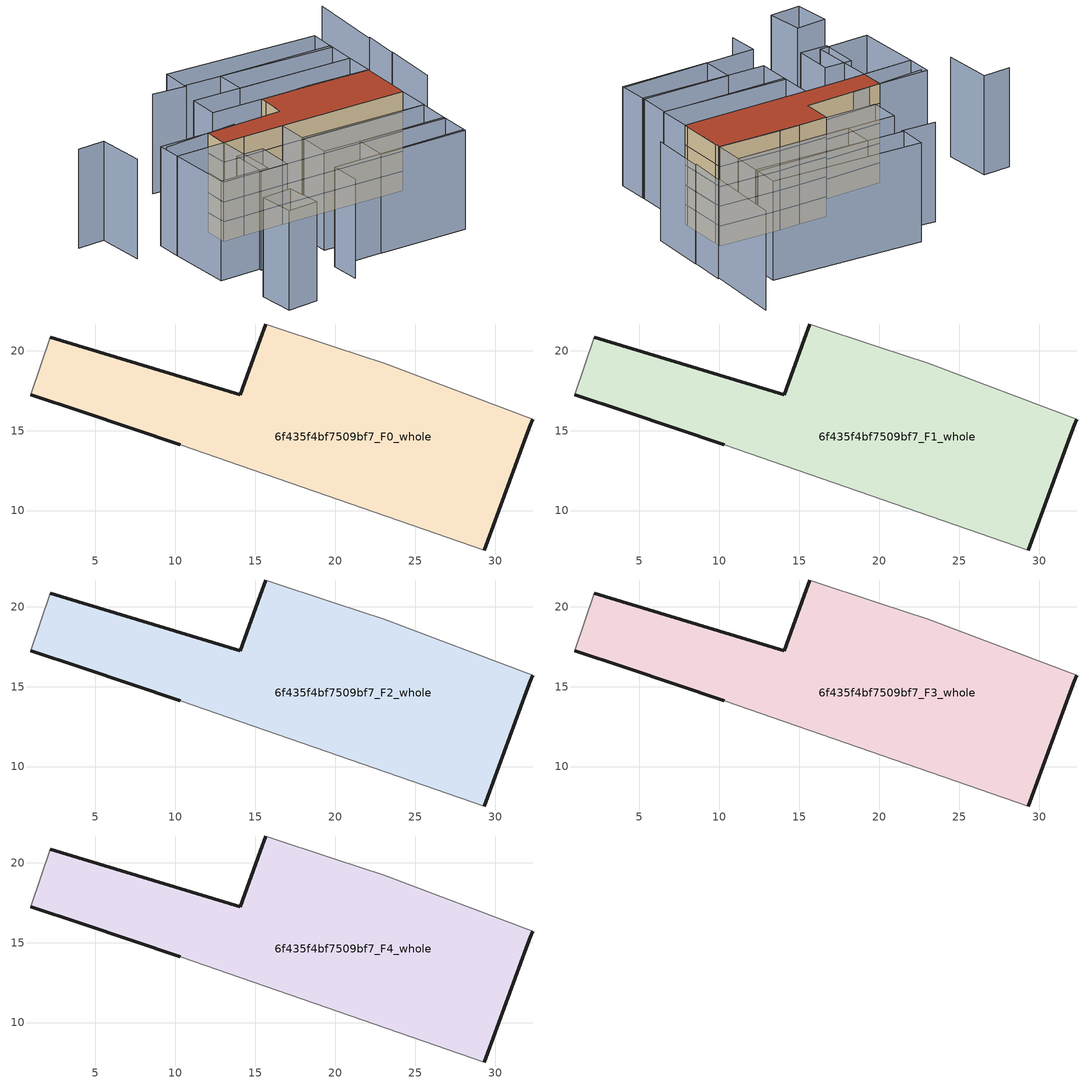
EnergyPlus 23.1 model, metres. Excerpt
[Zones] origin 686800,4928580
6f435f4bf7509bf7_F0_whole
 floor ground (EU_floor_Construction): 32.35,15.71 32.21,15.32 31.96,14.67 29.55,8.1 29.34,7.53 10.32,14.12 4.17,16.19 0.97,17.23 2.18,20.83 14.07,17.24 15.33,20.72 15.67,21.67 20.01,20.21 23.06,19.22 z0
 wall outside (EU_wall_Construction): 29.34,7.53 29.55,8.1 31.96,14.67 32.21,15.32 32.35,15.71 / 15.67,21.67 15.33,20.72 14.07,17.24 2.18,20.83 / 0.97,17.23 4.17,16.19 10.32,14.12 z0:3
 wall adiabatic (EU_wall_Construction): 32.35,15.71 23.06,19.22 20.01,20.21 15.67,21.67 / 2.18,20.83 0.97,17.23 / 10.32,14.12 29.34,7.53 z0:3
6f435f4bf7509bf7_F1_whole
 floor to 6f435f4bf7509bf7_F0_whole (EU_floor_Construction): 32.35,15.71 32.21,15.32 31.96,14.67 29.55,8.1 29.34,7.53 10.32,14.12 4.17,16.19 0.97,17.23 2.18,20.83 14.07,17.24 15.33,20.72 15.67,21.67 20.01,20.21 23.06,19.22 z3
 wall outside (EU_wall_Construction): 29.34,7.53 29.55,8.1 31.96,14.67 32.21,15.32 32.35,15.71 / 15.67,21.67 15.33,20.72 14.07,17.24 2.18,20.83 / 0.97,17.23 4.17,16.19 10.32,14.12 z3:6
 wall adiabatic (EU_wall_Construction): 32.35,15.71 23.06,19.22 20.01,20.21 15.67,21.67 / 2.18,20.83 0.97,17.23 / 10.32,14.12 29.34,7.53 z3:6
6f435f4bf7509bf7_F2_whole
 floor to 6f435f4bf7509bf7_F1_whole (EU_floor_Construction): 32.35,15.71 32.21,15.32 31.96,14.67 29.55,8.1 29.34,7.53 10.32,14.12 4.17,16.19 0.97,17.23 2.18,20.83 14.07,17.24 15.33,20.72 15.67,21.67 20.01,20.21 23.06,19.22 z6
 wall outside (EU_wall_Construction): 29.34,7.53 29.55,8.1 31.96,14.67 32.21,15.32 32.35,15.71 / 15.67,21.67 15.33,20.72 14.07,17.24 2.18,20.83 / 0.97,17.23 4.17,16.19 10.32,14.12 z6:9
 wall adiabatic (EU_wall_Construction): 32.35,15.71 23.06,19.22 20.01,20.21 15.67,21.67 / 2.18,20.83 0.97,17.23 / 10.32,14.12 29.34,7.53 z6:9
6f435f4bf7509bf7_F3_whole
 floor to 6f435f4bf7509bf7_F2_whole (EU_floor_Construction): 32.35,15.71 32.21,15.32 31.96,14.67 29.55,8.1 29.34,7.53 10.32,14.12 4.17,16.19 0.97,17.23 2.18,20.83 14.07,17.24 15.33,20.72 15.67,21.67 20.01,20.21 23.06,19.22 z9
 wall outside (EU_wall_Construction): 29.34,7.53 29.55,8.1 31.96,14.67 32.21,15.32 32.35,15.71 / 15.67,21.67 15.33,20.72 14.07,17.24 2.18,20.83 / 0.97,17.23 4.17,16.19 10.32,14.12 z9:12
 wall adiabatic (EU_wall_Construction): 32.35,15.71 23.06,19.22 20.01,20.21 15.67,21.67 / 2.18,20.83 0.97,17.23 / 10.32,14.12 29.34,7.53 z9:12
6f435f4bf7509bf7_F4_whole
 floor to 6f435f4bf7509bf7_F3_whole (EU_floor_Construction): 32.35,15.71 32.21,15.32 31.96,14.67 29.55,8.1 29.34,7.53 10.32,14.12 4.17,16.19 0.97,17.23 2.18,20.83 14.07,17.24 15.33,20.72 15.67,21.67 20.01,20.21 23.06,19.22 z12
 wall outside (EU_wall_Construction): 29.34,7.53 29.55,8.1 31.96,14.67 32.21,15.32 32.35,15.71 / 15.67,21.67 15.33,20.72 14.07,17.24 2.18,20.83 / 0.97,17.23 4.17,16.19 10.32,14.12 z12:15
 wall adiabatic (EU_wall_Construction): 32.35,15.71 23.06,19.22 20.01,20.21 15.67,21.67 / 2.18,20.83 0.97,17.23 / 10.32,14.12 29.34,7.53 z12:15
 roof outside (EU_roof_Construction): 29.55,8.1 31.96,14.67 32.21,15.32 32.35,15.71 23.06,19.22 20.01,20.21 15.67,21.67 15.33,20.72 14.07,17.24 2.18,20.83 0.97,17.23 4.17,16.19 10.32,14.12 29.34,7.53 z15
shading: 1.9,-4.65 3.39,-0.01 / 3.39,-0.01 24.08,-6.67 / 35.75,8.12 39.13,16.58 / 38.98,16.64 41.27,22.09 / -12.71,31.98 -8.56,30.77 / -8.56,30.77 -10.7,23.45 / 6.7,19.68 -4.9,22.63 / 40.96,21.91 45.77,33.55 / 13.09,32.62 8.09,34.69 / 10.76,-2.51 12.46,2.47 / 12.46,2.47 25.79,-2.07 / 25.79,-2.07 24.09,-7.05 / 24.09,-7.05 10.76,-2.51 / -12.01,-3.64 -10.57,1.89 / -10.57,1.89 -5.93,0.69 / -5.93,0.69 -7.36,-4.85 / -7.36,-4.85 -12.01,-3.64 / 8.74,9.49 27.52,2.61 / 27.52,2.61 25.66,-2.46 / 25.66,-2.46 6.88,4.42 / 6.88,4.42 8.74,9.49 / 10.32,14.12 29.34,7.53 / 29.34,7.53 27.62,2.58 / 27.62,2.58 8.6,9.17 / 8.6,9.17 10.32,14.12 / 9.66,28.86 33.99,20.13 / 33.99,20.13 32.39,15.67 / 32.39,15.67 8.06,24.4 / 8.06,24.4 9.66,28.86 / 0.42,5.92 -3.66,7.4 / -3.66,7.4 -1.59,13.12 / -1.59,13.12 2.49,11.64 / 2.49,11.64 0.42,5.92 / -6.59,19.62 0.97,17.23 / 0.97,17.23 -2.14,7.39 / -2.14,7.39 -9.71,9.78 / -9.71,9.78 -6.59,19.62 / -6.56,19.61 -5.32,23.38 / -5.32,23.38 2.2,20.91 / 2.2,20.91 0.96,17.14 / 0.96,17.14 -6.56,19.61 / 34.04,20.11 16.88,26.24 / 16.88,26.24 18.54,30.89 / 18.54,30.89 35.7,24.76 / 35.7,24.76 34.04,20.11 / 35.5,24.2 13.02,32.95 / 13.02,32.95 14.69,37.24 / 14.69,37.24 37.17,28.49 / 37.17,28.49 35.5,24.2 z0:15
[Building]
EU S2 Campaign: North Axis=0; Terrain=City; Solar Distribution=FullExterior
[Site:Location]
Bologna: Latitude=44.5; Longitude=11.25; Time Zone=1; Elevation=37
[SizingPeriod:WeatherFileDays]
AnnualSizingPeriod: Begin Month=1; Begin Day of Month=1; End Month=12; End Day of Month=31; Day of Week for Start Day=Monday; Use Weather File Daylight Saving Period=No; Use Weather File Rain and Snow Indicators=No
[MATERIAL]
EU_InternalMass_Material: Roughness=MediumRough; Thickness=0.1; Conductivity=1; Density=1800; Specific Heat=900; Thermal Absorptance=0.9; Solar Absorptance=0.7; Visible Absorptance=0.7
[MATERIAL:NOMASS] Roughness=MediumRough; Thermal Absorptance=0.9; Solar Absorptance=0.7; Visible Absorptance=0.7
Name | Thermal Resistance
EU_wall_NoMass | 0.779417
EU_roof_NoMass | 0.435466
EU_floor_NoMass | 0.588222
[CONSTRUCTION]
EU_wall_Construction: EU_wall_NoMass
EU_roof_Construction: EU_roof_NoMass
EU_floor_Construction: EU_floor_NoMass
EU_InternalMass_Construction: EU_InternalMass_Material
[ZONE] Type=1; Multiplier=1; Ceiling Height=autocalculate; Floor Area=autocalculate; Part of Total Floor Area=Yes
Name | Volume
6f435f4bf7509bf7_F0_whole | 618.444
6f435f4bf7509bf7_F1_whole; 6f435f4bf7509bf7_F2_whole; 6f435f4bf7509bf7_F3_whole; 6f435f4bf7509bf7_F4_whole | 618.441
[INTERNALMASS] Construction=EU_InternalMass_Construction; Surface Area=206.148
Name | Zone or ZoneList
6f435f4bf7509bf7_F0_whole_EU_InternalMass | 6f435f4bf7509bf7_F0_whole
6f435f4bf7509bf7_F1_whole_EU_InternalMass | 6f435f4bf7509bf7_F1_whole
6f435f4bf7509bf7_F2_whole_EU_InternalMass | 6f435f4bf7509bf7_F2_whole
6f435f4bf7509bf7_F3_whole_EU_InternalMass | 6f435f4bf7509bf7_F3_whole
6f435f4bf7509bf7_F4_whole_EU_InternalMass | 6f435f4bf7509bf7_F4_whole
[OTHEREQUIPMENT] Fuel Type=Electricity; Design Level Calculation Method=Watts/Area; Power per Zone Floor Area=1; Fraction Latent=0; Fraction Radiant=0; Fraction Lost=0; Carbon Dioxide Generation Rate=0; EndUse Subcategory=EU_Step8_InternalGains
Name | Zone or ZoneList or Space or SpaceList | Schedule
EU_Step8_InternalGain_6f435f4bf7509bf7_F0_whole_f000 | 6f435f4bf7509bf7_F0_whole | EU_Step8_GainSchedule_6f435f4bf7509bf7_F0_whole_f000
EU_Step8_InternalGain_6f435f4bf7509bf7_F1_whole_f000 | 6f435f4bf7509bf7_F1_whole | EU_Step8_GainSchedule_6f435f4bf7509bf7_F1_whole_f000
EU_Step8_InternalGain_6f435f4bf7509bf7_F2_whole_f000 | 6f435f4bf7509bf7_F2_whole | EU_Step8_GainSchedule_6f435f4bf7509bf7_F2_whole_f000
EU_Step8_InternalGain_6f435f4bf7509bf7_F3_whole_f000 | 6f435f4bf7509bf7_F3_whole | EU_Step8_GainSchedule_6f435f4bf7509bf7_F3_whole_f000
EU_Step8_InternalGain_6f435f4bf7509bf7_F4_whole_f000 | 6f435f4bf7509bf7_F4_whole | EU_Step8_GainSchedule_6f435f4bf7509bf7_F4_whole_f000
[ZONEVENTILATION:DESIGNFLOWRATE] Schedule=EU_AlwaysOn; Design Flow Rate Calculation Method=AirChanges/Hour; Air Changes per Hour=0.712058; Ventilation Type=Natural; Fan Pressure Rise=0; Fan Total Efficiency=1; Constant Term Coefficient=1; Temperature Term Coefficient=0; Velocity Term Coefficient=0; Velocity Squared Term Coefficient=0; Minimum Indoor Temperature=-100; Maximum Indoor Temperature=100; Delta Temperature=-100; Minimum Outdoor Temperature=-100; Maximum Outdoor Temperature=100; Maximum Wind Speed=40
Name | Zone or ZoneList or Space or SpaceList
EU_ConstantAir_6f435f4bf7509bf7_F0_whole | 6f435f4bf7509bf7_F0_whole
EU_ConstantAir_6f435f4bf7509bf7_F1_whole | 6f435f4bf7509bf7_F1_whole
EU_ConstantAir_6f435f4bf7509bf7_F2_whole | 6f435f4bf7509bf7_F2_whole
EU_ConstantAir_6f435f4bf7509bf7_F3_whole | 6f435f4bf7509bf7_F3_whole
EU_ConstantAir_6f435f4bf7509bf7_F4_whole | 6f435f4bf7509bf7_F4_whole
[HVACTEMPLATE:THERMOSTAT] Constant Heating Setpoint=20; Constant Cooling Setpoint=50
EU_HeatOnly_6f435f4bf7509bf7_F0_whole; EU_HeatOnly_6f435f4bf7509bf7_F1_whole; EU_HeatOnly_6f435f4bf7509bf7_F2_whole; EU_HeatOnly_6f435f4bf7509bf7_F3_whole; EU_HeatOnly_6f435f4bf7509bf7_F4_whole
[HVACTEMPLATE:ZONE:IDEALLOADSAIRSYSTEM] System Availability Schedule=EU_AlwaysOn; Maximum Heating Supply Air Temperature=50; Minimum Cooling Supply Air Temperature=13; Maximum Heating Supply Air Humidity Ratio=0.0156; Minimum Cooling Supply Air Humidity Ratio=0.0077; Heating Limit=NoLimit; Cooling Limit=NoLimit; Heating Availability Schedule=EU_AlwaysOn; Cooling Availability Schedule=EU_CoolingOff; Dehumidification Control Type=ConstantSensibleHeatRatio; Cooling Sensible Heat Ratio=0.7; Dehumidification Setpoint=60; Humidification Control Type=None; Humidification Setpoint=30; Outdoor Air Method=None; Outdoor Air Flow Rate per Person=0.00944; Outdoor Air Flow Rate per Zone Floor Area=0; Outdoor Air Flow Rate per Zone=0; Demand Controlled Ventilation Type=None; Outdoor Air Economizer Type=NoEconomizer; Heat Recovery Type=None; Sensible Heat Recovery Effectiveness=0.7; Latent Heat Recovery Effectiveness=0.65
Name | Template Thermostat
6f435f4bf7509bf7_F0_whole | EU_HeatOnly_6f435f4bf7509bf7_F0_whole
6f435f4bf7509bf7_F1_whole | EU_HeatOnly_6f435f4bf7509bf7_F1_whole
6f435f4bf7509bf7_F2_whole | EU_HeatOnly_6f435f4bf7509bf7_F2_whole
6f435f4bf7509bf7_F3_whole | EU_HeatOnly_6f435f4bf7509bf7_F3_whole
6f435f4bf7509bf7_F4_whole | EU_HeatOnly_6f435f4bf7509bf7_F4_whole
[SIZING:ZONE] Zone Cooling Design Supply Air Temperature Input Method=SupplyAirTemperature; Zone Cooling Design Supply Air Temperature=13; Zone Heating Design Supply Air Temperature Input Method=SupplyAirTemperature; Zone Heating Design Supply Air Temperature=50; Zone Cooling Design Supply Air Humidity Ratio=0.008; Zone Heating Design Supply Air Humidity Ratio=0.008; Cooling Design Air Flow Method=DesignDay; Cooling Design Air Flow Rate=0; Cooling Minimum Air Flow per Zone Floor Area=0.000762; Cooling Minimum Air Flow=0; Cooling Minimum Air Flow Fraction=0.2; Heating Design Air Flow Method=DesignDay; Heating Design Air Flow Rate=0; Heating Maximum Air Flow per Zone Floor Area=0.002032; Heating Maximum Air Flow=0.141576; Heating Maximum Air Flow Fraction=0.3; Account for Dedicated Outdoor Air System=No; Dedicated Outdoor Air System Control Strategy=NeutralSupplyAir; Dedicated Outdoor Air Low Setpoint Temperature for Design=autosize; Dedicated Outdoor Air High Setpoint Temperature for Design=autosize; Zone Load Sizing Method=Sensible Load Only No Latent Load; Zone Latent Cooling Design Supply Air Humidity Ratio Input Method=HumidityRatioDifference; Zone Cooling Design Supply Air Humidity Ratio Difference=0.005; Zone Latent Heating Design Supply Air Humidity Ratio Input Method=HumidityRatioDifference; Zone Humidification Design Supply Air Humidity Ratio Difference=0.005
6f435f4bf7509bf7_F0_whole; 6f435f4bf7509bf7_F1_whole; 6f435f4bf7509bf7_F2_whole; 6f435f4bf7509bf7_F3_whole; 6f435f4bf7509bf7_F4_whole
[SCHEDULE:CONSTANT]
Name | Hourly Value
EU_AlwaysOn | 1
EU_CoolingOff | 0
[SCHEDULE:FILE] Column Number=1; Rows to Skip at Top=0; Number of Hours of Data=8760; Column Separator=Comma; Interpolate to Timestep=No; Minutes per Item=60; Adjust Schedule for Daylight Savings=Yes
Name | File
EU_Step8_GainSchedule_6f435f4bf7509bf7_F0_whole_f000 | ../../schedules/6f435f4bf7509bf7/6f435f4bf7509bf7_F0_whole_f000_gain.csv
EU_Step8_GainSchedule_6f435f4bf7509bf7_F1_whole_f000 | ../../schedules/6f435f4bf7509bf7/6f435f4bf7509bf7_F1_whole_f000_gain.csv
EU_Step8_GainSchedule_6f435f4bf7509bf7_F2_whole_f000 | ../../schedules/6f435f4bf7509bf7/6f435f4bf7509bf7_F2_whole_f000_gain.csv
EU_Step8_GainSchedule_6f435f4bf7509bf7_F3_whole_f000 | ../../schedules/6f435f4bf7509bf7/6f435f4bf7509bf7_F3_whole_f000_gain.csv
EU_Step8_GainSchedule_6f435f4bf7509bf7_F4_whole_f000 | ../../schedules/6f435f4bf7509bf7/6f435f4bf7509bf7_F4_whole_f000_gain.csv
